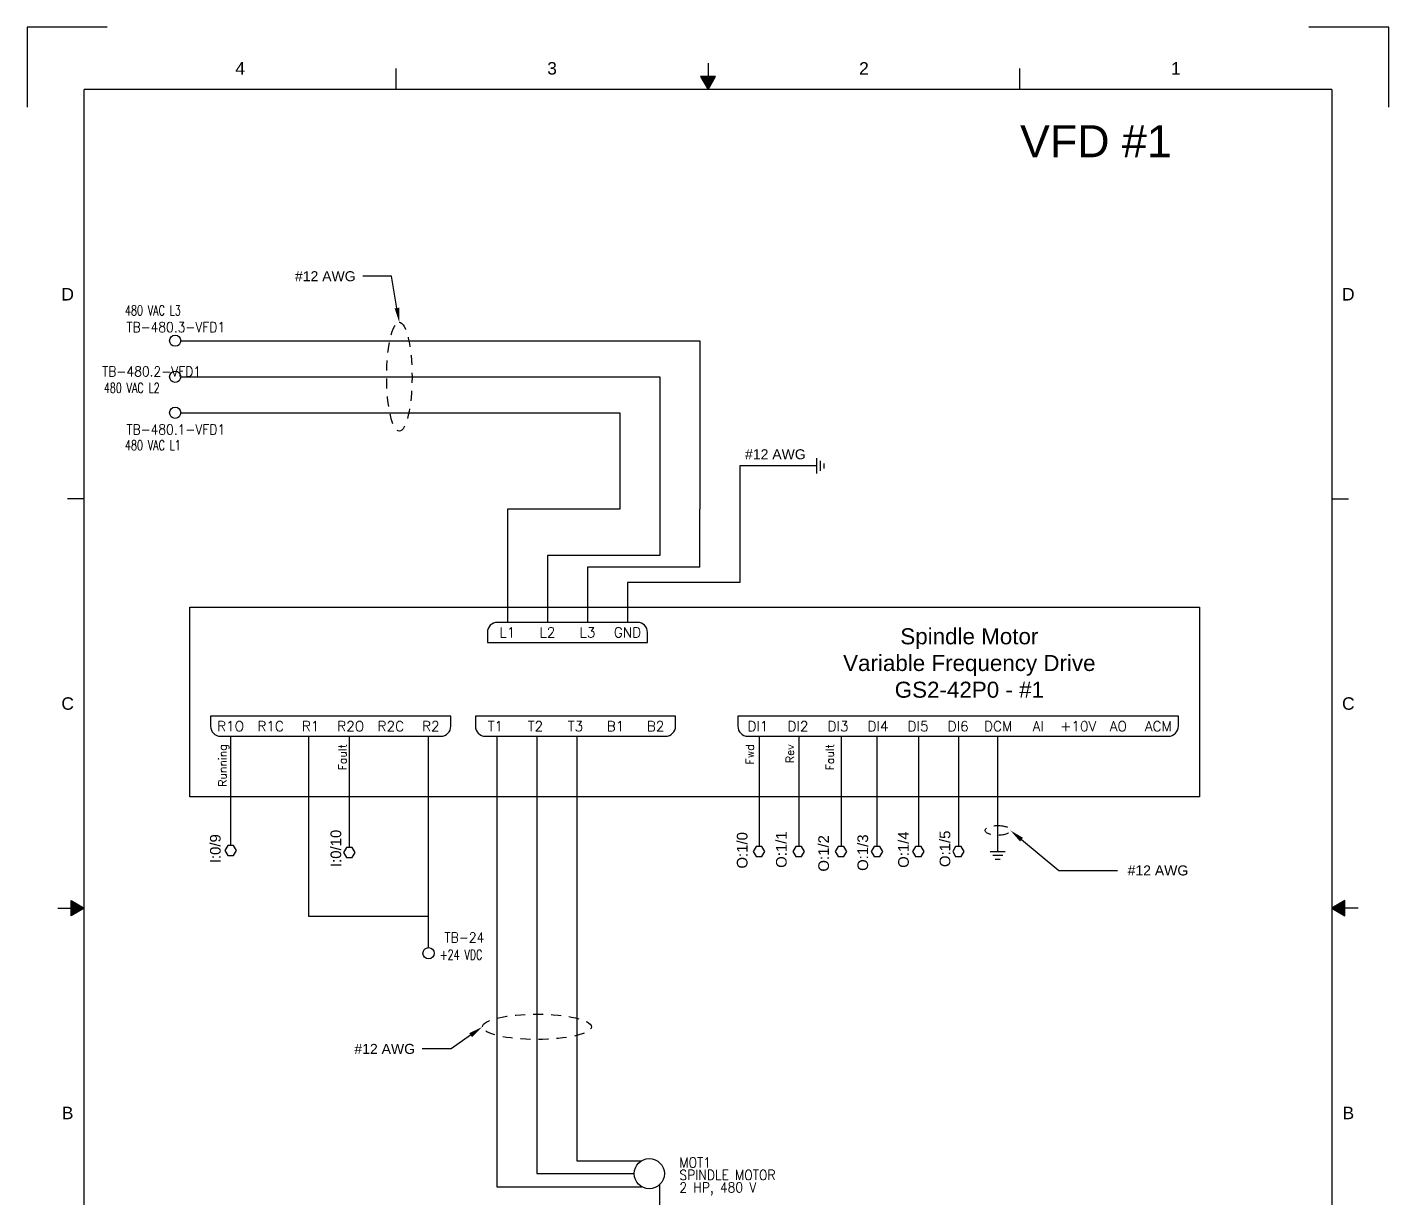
# Model space of a CAD drawing. Header units: inches. Extents: x 2 to 151, y 1 to 23.
# Drawn here: x 90.45 to 107.45, y 8.8 to 23.42 of the extents above; entities that cross this region are included whole.
import ezdxf
from ezdxf import colors
from ezdxf.entities.mleader import LeaderData, LeaderLine
from ezdxf.enums import TextEntityAlignment as Align
from ezdxf.math import Vec2, Vec3

# ---------------------------------------------------------------- set-up
doc = ezdxf.new("R2010")
doc.units = ezdxf.units.IN
doc.header["$MEASUREMENT"] = 0
doc.linetypes.add('HIDDEN2', pattern=[0.1875, 0.125, -0.0625])
for name, color, linetype in [('DESC', 150, 'Continuous'), ('Electrical Item', 30, 'Continuous'), ('LOC', 8, 'Continuous'), ('MISC', 7, 'Continuous'), ('SYMS', 7, 'Continuous'), ('TAGS', 150, 'Continuous'), ('TERMS', 123, 'Continuous'), ('Title Block Border', 7, 'Continuous'), ('Title Block Text', 7, 'Continuous'), ('WIRES', 7, 'Continuous')]:
    doc.layers.add(name, color=color, linetype=linetype)
doc.styles.get("Standard").update_dxf_attribs({"font": 'arial.ttf'})
doc.styles.add('Text Style5', font='arial.ttf')
doc.styles.add('WD', font='romans.shx')

# ---------------------------------------------------------------- blocks, each defined once
blk = doc.blocks.new('Title Block A Portrait')
at = {"layer": 'Title Block Border'}
h = blk.add_hatch(color=256, dxfattribs=at)
h.dxf.hatch_style = 1
h.paths.add_polyline_path([(4.2022, 10.6934), (4.25, 10.6107), (4.2978, 10.6934)])
h = blk.add_hatch(color=256, dxfattribs=at)
h.dxf.hatch_style = 1
h.paths.add_polyline_path([(0.2734, 5.4522), (0.3561, 5.5), (0.2734, 5.5478)])
h = blk.add_hatch(color=256, dxfattribs=at)
h.dxf.hatch_style = 1
h.paths.add_polyline_path([(8.2266, 5.5478), (8.1439, 5.5), (8.2266, 5.4522)])
for p, q in [((0.5, 11), (0, 11)), ((0, 11), (0, 10.5)), ((8.5, 11), (8, 11)), ((8.5, 10.5), (8.5, 11)), ((2.3031, 10.6107), (2.3031, 10.7431)), ((4.25, 10.7762), (4.25, 10.6934)), ((6.1969, 10.6107), (6.1969, 10.7431)), ((4.2978, 10.6934), (4.2022, 10.6934)), ((4.2022, 10.6934), (4.25, 10.6107)), ((4.25, 10.6107), (4.2978, 10.6934)), ((4.25, 10.6107), (4.2978, 10.6934)), ((0.3561, 0.3893), (0.3561, 10.6107)), ((8.1439, 10.6107), (0.3561, 10.6107)), ((8.1439, 10.6107), (8.1439, 0.3893)), ((0.3561, 6.4735), (0.3561, 8.6832)), ((0.3561, 8.0553), (0.2524, 8.0553)), ((8.1439, 8.0553), (8.2476, 8.0553)), ((0.2734, 5.4522), (0.2734, 5.5478)), ((0.2734, 5.5478), (0.3561, 5.5)), ((8.2266, 5.5478), (8.1439, 5.5)), ((8.2266, 5.4522), (8.2266, 5.5478)), ((0.1907, 5.5), (0.2734, 5.5)), ((0.3561, 5.5), (0.2734, 5.4522)), ((0.3561, 5.5), (0.2734, 5.4522)), ((8.1439, 5.5), (8.2266, 5.4522)), ((8.1439, 5.5), (8.2266, 5.4522)), ((8.3093, 5.5), (8.2266, 5.5))]:
    blk.add_line(p, q, dxfattribs=at)
at = {"layer": 'Title Block Border', "char_height": 0.0778, "attachment_point": 5, "style": 'Text Style5'}
for s, insert in [('4', (1.3296, 10.7431)), ('3', (3.2765, 10.7431)), ('2', (5.2235, 10.7431)), ('1', (7.1704, 10.7431)), ('D', (0.2524, 9.333)), ('D', (8.2476, 9.333)), ('C', (0.2524, 6.7777)), ('C', (8.2476, 6.7777)), ('B', (0.2524, 4.2223)), ('B', (8.2476, 4.2223))]:
    blk.add_mtext(s, dxfattribs=dict(at, insert=insert))
at = {"layer": 'Title Block Border'}
blk.add_attdef('SCALE', text='', height=0.0973, dxfattribs=at).set_placement((5.5615, 0.8806), align=Align.MIDDLE_CENTER)
at = {"layer": 'Title Block Text'}
for tag, height, p in [('DRAWN_BY', 0.0973, (3.4647, 1.9174)), ('TITLE1', 0.1521, (6.1385, 1.7963)), ('CHECKED_BY', 0.0973, (3.4647, 1.6107)), ('TITLE2', 0.1521, (6.1385, 1.5408)), ('APPROVED_BY', 0.0973, (3.4647, 1.3674)), ('MFG', 0.0973, (3.4647, 1.124)), ('DWG_NO', 0.1521, (6.3932, 1.1033)), ('REV', 0.0973, (7.9589, 1.1033)), ('DATE', 0.0973, (3.4647, 0.8806)), ('SHEET_NO', 0.0973, (7.1766, 0.8806)), ('SHEET_OF', 0.0973, (7.91, 0.8806))]:
    blk.add_attdef(tag, text='', height=height, dxfattribs=at).set_placement(p, align=Align.MIDDLE_CENTER)
blk = doc.blocks.new('VCN1_12P_3B6')
at = {"layer": 'SYMS'}
for p, q in [((1.625, 0.25), (-0.125, 0.25)), ((-0.25, 0.125), (-0.25, 0)), ((-0.25, 0), (1.75, 0)), ((1.75, 0), (1.75, 0.125))]:
    blk.add_line(p, q, dxfattribs=at)
for centre, start, end in [((-0.125, 0.125), 90, 180), ((1.625, 0.125), 360, 90)]:
    blk.add_arc(centre, 0.125, start, end, dxfattribs=at)
at = {"layer": 'SYMS', "linetype": 'Continuous', "style": 'WD', "flags": 8}
for tag, p in [('TERMDESC01P', (-0.05, 0.35)), ('TERMDESC02P', (0.45, 0.35)), ('TERMDESC03P', (0.95, 0.35)), ('TERMDESC04P', (1.45, 0.35))]:
    blk.add_attdef(tag, p, '', height=0.1, rotation=90, dxfattribs=at)
at = {"layer": 'SYMS', "style": 'WD', "width": 0.7}
for tag, p in [('DESC1', (-0.375, 0.975)), ('DESC2', (-0.375, 0.794)), ('DESC3', (-0.375, 0.619)), ('INST', (-0.381, 0.444)), ('LOC', (-0.381, 0.274)), ('XREF', (-0.375, -0.075))]:
    blk.add_attdef(tag, text='', height=0.125, dxfattribs=at).set_placement(p, align=Align.RIGHT)
at = {"layer": 'SYMS', "linetype": 'Continuous', "style": 'WD', "flags": 8}
for tag, p in [('X2WIRE01P', (0.05, 0.35)), ('X2WIRE02P', (0.55, 0.35)), ('X2WIRE03P', (1.05, 0.35)), ('X2WIRE04P', (1.55, 0.35))]:
    blk.add_attdef(tag, text='', height=0.1, rotation=90, dxfattribs=at).set_placement(p, align=Align.TOP_LEFT)
at = {"layer": 'SYMS', "style": 'WD'}
blk.add_attdef('TAG1', text='', height=0.125, dxfattribs=at).set_placement((-0.375, 0.1), align=Align.RIGHT)
at = {"layer": 'SYMS', "linetype": 'Continuous', "style": 'WD', "flags": 8}
for tag, p in [('TERM01P', (0, 0.125)), ('TERM02P', (0.5, 0.125)), ('TERM03P', (1, 0.125)), ('TERM04P', (1.5, 0.125))]:
    blk.add_attdef(tag, text='', height=0.125, dxfattribs=at).set_placement(p, align=Align.MIDDLE_CENTER)
at = {"layer": 'SYMS', "style": 'WD'}
for tag, p, flags in [('ACE_FLAG', (-0.017, 0.166), 9), ('X2TERM01P', (0, 0.25), 1), ('X2TERM02P', (0.5, 0.25), 1), ('X2TERM03P', (1, 0.25), 1), ('X2TERM04P', (1.5, 0.25), 1), ('WDBLKNAM', (-0.033, 0.125), 9), ('FAMILY', (-0.004, 0.139), 9), ('X1LINK', (1.875, 0.125), 1)]:
    blk.add_attdef(tag, p, '', height=0.01, dxfattribs=dict(at, flags=flags))
at = {"layer": 'SYMS', "color": 7, "style": 'WD'}
for tag, p in [('X2_TINY_DOT_DONT_REMOVE_01P', (0, 0.25)), ('X2_TINY_DOT_DONT_REMOVE_02P', (0.5, 0.25)), ('X2_TINY_DOT_DONT_REMOVE_03P', (1, 0.25)), ('X2_TINY_DOT_DONT_REMOVE_04P', (1.5, 0.25))]:
    blk.add_attdef(tag, p, '', height=0.0001, dxfattribs=at)
at = {"layer": 'SYMS', "linetype": 'Continuous', "style": 'WD', "flags": 9}
for tag, p in [('ASSYCODE', (0.003, 0.044)), ('MFG', (0.019, 0.075)), ('CAT', (0.021, 0.095))]:
    blk.add_attdef(tag, text='', height=0.01, dxfattribs=at).set_placement(p, align=Align.CENTER)
blk = doc.blocks.new('VCN1_18P_4E7')
at = {"layer": 'SYMS'}
for p, q in [((-0.25, 0), (-0.25, -0.125)), ((2.25, 0), (-0.25, 0)), ((2.25, -0.125), (2.25, 0)), ((-0.125, -0.25), (2.125, -0.25))]:
    blk.add_line(p, q, dxfattribs=at)
for centre, start, end in [((-0.125, -0.125), 180, 270), ((2.125, -0.125), 270, 0)]:
    blk.add_arc(centre, 0.125, start, end, dxfattribs=at)
at = {"layer": 'SYMS', "style": 'WD', "width": 0.7}
for tag, p in [('INST', (-0.381, 0.119)), ('LOC', (-0.381, -0.051)), ('DESC1', (-0.375, -0.413)), ('DESC2', (-0.375, -0.594)), ('DESC3', (-0.375, -0.769)), ('XREF', (-0.375, -0.944))]:
    blk.add_attdef(tag, text='', height=0.125, dxfattribs=at).set_placement(p, align=Align.RIGHT)
at = {"layer": 'SYMS', "style": 'WD'}
blk.add_attdef('TAG1', text='', height=0.125, dxfattribs=at).set_placement((-0.375, -0.225), align=Align.RIGHT)
at = {"layer": 'SYMS', "linetype": 'Continuous', "style": 'WD', "flags": 8}
for tag, p in [('TERM01P', (0, -0.125)), ('TERM02P', (0.5, -0.125)), ('TERM03P', (1, -0.125)), ('TERM04P', (1.5, -0.125)), ('TERM05P', (2, -0.125))]:
    blk.add_attdef(tag, text='', height=0.125, dxfattribs=at).set_placement(p, align=Align.MIDDLE_CENTER)
at = {"layer": 'SYMS', "linetype": 'Continuous', "style": 'WD', "flags": 9}
for tag, p in [('ASSYCODE', (-0.068, -0.148)), ('MFG', (-0.052, -0.117)), ('CAT', (-0.05, -0.098))]:
    blk.add_attdef(tag, text='', height=0.01, dxfattribs=at).set_placement(p, align=Align.CENTER)
at = {"layer": 'SYMS', "style": 'WD'}
for tag, p, flags in [('ACE_FLAG', (-0.088, -0.027), 9), ('FAMILY', (-0.075, -0.054), 9), ('WDBLKNAM', (0.175, -0.102), 9), ('X1LINK', (2.375, -0.125), 1), ('X8TERM01P', (0, -0.25), 1), ('X8TERM02P', (0.5, -0.25), 1), ('X8TERM03P', (1, -0.25), 1), ('X8TERM04P', (1.5, -0.25), 1), ('X8TERM05P', (2, -0.25), 1)]:
    blk.add_attdef(tag, p, '', height=0.01, dxfattribs=dict(at, flags=flags))
at = {"layer": 'SYMS', "color": 7, "style": 'WD'}
for tag, p in [('X8_TINY_DOT_DONT_REMOVE_01P', (0, -0.25)), ('X8_TINY_DOT_DONT_REMOVE_02P', (0.5, -0.25)), ('X8_TINY_DOT_DONT_REMOVE_03P', (1, -0.25)), ('X8_TINY_DOT_DONT_REMOVE_04P', (1.5, -0.25)), ('X8_TINY_DOT_DONT_REMOVE_05P', (2, -0.25))]:
    blk.add_attdef(tag, p, '', height=0.0001, dxfattribs=at)
at = {"layer": 'SYMS', "linetype": 'Continuous', "style": 'WD', "flags": 8}
for tag, p in [('TERMDESC01P', (-0.05, -0.35)), ('TERMDESC02P', (0.45, -0.35)), ('TERMDESC03P', (0.95, -0.35)), ('TERMDESC04P', (1.45, -0.35)), ('TERMDESC05P', (1.95, -0.35))]:
    blk.add_attdef(tag, text='', height=0.1, rotation=90, dxfattribs=at).set_placement(p, align=Align.RIGHT)
for tag, p in [('X8WIRE01P', (0.05, -0.35)), ('X8WIRE02P', (0.55, -0.35)), ('X8WIRE03P', (1.05, -0.35)), ('X8WIRE04P', (1.55, -0.35)), ('X8WIRE05P', (2.05, -0.35))]:
    blk.add_attdef(tag, text='', height=0.1, rotation=90, dxfattribs=at).set_placement(p, align=Align.TOP_RIGHT)
blk = doc.blocks.new('VCN1_18P_61E')
at = {"layer": 'SYMS'}
for p, q in [((-0.25, 0), (-0.25, -0.125)), ((2.75, 0), (-0.25, 0)), ((2.75, -0.125), (2.75, 0)), ((-0.125, -0.25), (2.625, -0.25))]:
    blk.add_line(p, q, dxfattribs=at)
for centre, start, end in [((-0.125, -0.125), 180, 270), ((2.625, -0.125), 270, 0)]:
    blk.add_arc(centre, 0.125, start, end, dxfattribs=at)
at = {"layer": 'SYMS', "style": 'WD', "width": 0.7}
for tag, p in [('INST', (-0.381, 0.119)), ('LOC', (-0.381, -0.051)), ('DESC1', (-0.375, -0.413)), ('DESC2', (-0.375, -0.594)), ('DESC3', (-0.375, -0.769)), ('XREF', (-0.375, -0.944))]:
    blk.add_attdef(tag, text='', height=0.125, dxfattribs=at).set_placement(p, align=Align.RIGHT)
at = {"layer": 'SYMS', "style": 'WD'}
blk.add_attdef('TAG1', text='', height=0.125, dxfattribs=at).set_placement((-0.375, -0.225), align=Align.RIGHT)
at = {"layer": 'SYMS', "linetype": 'Continuous', "style": 'WD', "flags": 8}
for tag, p in [('TERM01P', (0, -0.125)), ('TERM02P', (0.5, -0.125)), ('TERM03P', (1, -0.125)), ('TERM04P', (1.5, -0.125)), ('TERM05P', (2, -0.125)), ('TERM06P', (2.5, -0.125))]:
    blk.add_attdef(tag, text='', height=0.125, dxfattribs=at).set_placement(p, align=Align.MIDDLE_CENTER)
at = {"layer": 'SYMS', "linetype": 'Continuous', "style": 'WD', "flags": 9}
for tag, p in [('ASSYCODE', (-0.068, -0.148)), ('MFG', (-0.052, -0.117)), ('CAT', (-0.05, -0.098))]:
    blk.add_attdef(tag, text='', height=0.01, dxfattribs=at).set_placement(p, align=Align.CENTER)
at = {"layer": 'SYMS', "style": 'WD'}
for tag, p, flags in [('ACE_FLAG', (-0.088, -0.027), 9), ('FAMILY', (-0.075, -0.054), 9), ('WDBLKNAM', (0.175, -0.102), 9), ('X1LINK', (2.875, -0.125), 1), ('X8TERM01P', (0, -0.25), 1), ('X8TERM02P', (0.5, -0.25), 1), ('X8TERM03P', (1, -0.25), 1), ('X8TERM04P', (1.5, -0.25), 1), ('X8TERM05P', (2, -0.25), 1), ('X8TERM06P', (2.5, -0.25), 1)]:
    blk.add_attdef(tag, p, '', height=0.01, dxfattribs=dict(at, flags=flags))
at = {"layer": 'SYMS', "color": 7, "style": 'WD'}
for tag, p in [('X8_TINY_DOT_DONT_REMOVE_01P', (0, -0.25)), ('X8_TINY_DOT_DONT_REMOVE_02P', (0.5, -0.25)), ('X8_TINY_DOT_DONT_REMOVE_03P', (1, -0.25)), ('X8_TINY_DOT_DONT_REMOVE_04P', (1.5, -0.25)), ('X8_TINY_DOT_DONT_REMOVE_05P', (2, -0.25)), ('X8_TINY_DOT_DONT_REMOVE_06P', (2.5, -0.25))]:
    blk.add_attdef(tag, p, '', height=0.0001, dxfattribs=at)
at = {"layer": 'SYMS', "linetype": 'Continuous', "style": 'WD', "flags": 8}
for tag, p in [('TERMDESC01P', (-0.05, -0.35)), ('TERMDESC02P', (0.45, -0.35)), ('TERMDESC03P', (0.95, -0.35)), ('TERMDESC04P', (1.45, -0.35)), ('TERMDESC05P', (1.95, -0.35)), ('TERMDESC06P', (2.45, -0.35))]:
    blk.add_attdef(tag, text='', height=0.1, rotation=90, dxfattribs=at).set_placement(p, align=Align.RIGHT)
for tag, p in [('X8WIRE01P', (0.05, -0.35)), ('X8WIRE02P', (0.55, -0.35)), ('X8WIRE03P', (1.05, -0.35)), ('X8WIRE04P', (1.55, -0.35)), ('X8WIRE05P', (2.05, -0.35)), ('X8WIRE06P', (2.55, -0.35))]:
    blk.add_attdef(tag, text='', height=0.1, rotation=90, dxfattribs=at).set_placement(p, align=Align.TOP_RIGHT)
blk = doc.blocks.new('VCN1_18P_805')
at = {"layer": 'SYMS'}
for p, q in [((-0.25, 0), (-0.25, -0.125)), ((5.25, 0), (-0.25, 0)), ((5.25, -0.125), (5.25, 0)), ((-0.125, -0.25), (5.125, -0.25))]:
    blk.add_line(p, q, dxfattribs=at)
for centre, start, end in [((-0.125, -0.125), 180, 270), ((5.125, -0.125), 270, 0)]:
    blk.add_arc(centre, 0.125, start, end, dxfattribs=at)
at = {"layer": 'SYMS', "style": 'WD', "width": 0.7}
for tag, p in [('INST', (-0.381, 0.119)), ('LOC', (-0.381, -0.051)), ('DESC1', (-0.375, -0.413)), ('DESC2', (-0.375, -0.594)), ('DESC3', (-0.375, -0.769)), ('XREF', (-0.375, -0.944))]:
    blk.add_attdef(tag, text='', height=0.125, dxfattribs=at).set_placement(p, align=Align.RIGHT)
at = {"layer": 'SYMS', "style": 'WD'}
blk.add_attdef('TAG1', text='', height=0.125, dxfattribs=at).set_placement((-0.375, -0.225), align=Align.RIGHT)
at = {"layer": 'SYMS', "linetype": 'Continuous', "style": 'WD', "flags": 8}
for tag, p in [('TERM01P', (0, -0.125)), ('TERM02P', (0.5, -0.125)), ('TERM03P', (1, -0.125)), ('TERM04P', (1.5, -0.125)), ('TERM05P', (2, -0.125)), ('TERM06P', (2.5, -0.125)), ('TERM07P', (3, -0.125)), ('TERM08P', (3.5, -0.125)), ('TERM09P', (4, -0.125)), ('TERM10P', (4.5, -0.125)), ('TERM11P', (5, -0.125))]:
    blk.add_attdef(tag, text='', height=0.125, dxfattribs=at).set_placement(p, align=Align.MIDDLE_CENTER)
at = {"layer": 'SYMS', "linetype": 'Continuous', "style": 'WD', "flags": 9}
for tag, p in [('ASSYCODE', (-0.068, -0.148)), ('MFG', (-0.052, -0.117)), ('CAT', (-0.05, -0.098))]:
    blk.add_attdef(tag, text='', height=0.01, dxfattribs=at).set_placement(p, align=Align.CENTER)
at = {"layer": 'SYMS', "style": 'WD'}
for tag, p, flags in [('ACE_FLAG', (-0.088, -0.027), 9), ('FAMILY', (-0.075, -0.054), 9), ('WDBLKNAM', (0.175, -0.102), 9), ('X1LINK', (5.375, -0.125), 1), ('X8TERM01P', (0, -0.25), 1), ('X8TERM02P', (0.5, -0.25), 1), ('X8TERM03P', (1, -0.25), 1), ('X8TERM04P', (1.5, -0.25), 1), ('X8TERM05P', (2, -0.25), 1), ('X8TERM06P', (2.5, -0.25), 1), ('X8TERM07P', (3, -0.25), 1), ('X8TERM08P', (3.5, -0.25), 1), ('X8TERM09P', (4, -0.25), 1), ('X8TERM10P', (4.5, -0.25), 1), ('X8TERM11P', (5, -0.25), 1)]:
    blk.add_attdef(tag, p, '', height=0.01, dxfattribs=dict(at, flags=flags))
at = {"layer": 'SYMS', "color": 7, "style": 'WD'}
for tag, p in [('X8_TINY_DOT_DONT_REMOVE_01P', (0, -0.25)), ('X8_TINY_DOT_DONT_REMOVE_02P', (0.5, -0.25)), ('X8_TINY_DOT_DONT_REMOVE_03P', (1, -0.25)), ('X8_TINY_DOT_DONT_REMOVE_04P', (1.5, -0.25)), ('X8_TINY_DOT_DONT_REMOVE_05P', (2, -0.25)), ('X8_TINY_DOT_DONT_REMOVE_06P', (2.5, -0.25)), ('X8_TINY_DOT_DONT_REMOVE_07P', (3, -0.25)), ('X8_TINY_DOT_DONT_REMOVE_08P', (3.5, -0.25)), ('X8_TINY_DOT_DONT_REMOVE_09P', (4, -0.25)), ('X8_TINY_DOT_DONT_REMOVE_10P', (4.5, -0.25)), ('X8_TINY_DOT_DONT_REMOVE_11P', (5, -0.25))]:
    blk.add_attdef(tag, p, '', height=0.0001, dxfattribs=at)
at = {"layer": 'SYMS', "linetype": 'Continuous', "style": 'WD', "flags": 8}
for tag, p in [('TERMDESC01P', (-0.05, -0.35)), ('TERMDESC02P', (0.45, -0.35)), ('TERMDESC03P', (0.95, -0.35)), ('TERMDESC04P', (1.45, -0.35)), ('TERMDESC05P', (1.95, -0.35)), ('TERMDESC06P', (2.45, -0.35)), ('TERMDESC07P', (2.95, -0.35)), ('TERMDESC08P', (3.45, -0.35)), ('TERMDESC09P', (3.95, -0.35)), ('TERMDESC10P', (4.45, -0.35)), ('TERMDESC11P', (4.95, -0.35))]:
    blk.add_attdef(tag, text='', height=0.1, rotation=90, dxfattribs=at).set_placement(p, align=Align.RIGHT)
for tag, p in [('X8WIRE01P', (0.05, -0.35)), ('X8WIRE02P', (0.55, -0.35)), ('X8WIRE03P', (1.05, -0.35)), ('X8WIRE04P', (1.55, -0.35)), ('X8WIRE05P', (2.05, -0.35)), ('X8WIRE06P', (2.55, -0.35)), ('X8WIRE07P', (3.05, -0.35)), ('X8WIRE08P', (3.55, -0.35)), ('X8WIRE09P', (4.05, -0.35)), ('X8WIRE10P', (4.55, -0.35)), ('X8WIRE11P', (5.05, -0.35))]:
    blk.add_attdef(tag, text='', height=0.1, rotation=90, dxfattribs=at).set_placement(p, align=Align.TOP_RIGHT)
blk = doc.blocks.new('HGND2')
for p, q in [((0, 0.09375), (0, -0.09375)), ((0.046875, 0.0625), (0.046875, -0.0625)), ((0.09375, 0.03125), (0.09375, -0.03125))]:
    blk.add_line(p, q)
at = {"style": 'WD', "flags": 1}
blk.add_attdef('X4TERM01', (0, 0), '', height=0.01, dxfattribs=at)
blk = doc.blocks.new('HT0W02')
blk.add_circle((0, 0), 0.0699)
at = {"style": 'WD'}
for tag, p, width in [('INST', (0.062, 0.42), 0.7), ('LOC', (0.062, 0.25), 0.7), ('DESC1', (0.053, -0.385), 0.8)]:
    blk.add_attdef(tag, p, '', height=0.125, dxfattribs=dict(at, width=width))
at = {"linetype": 'Continuous', "style": 'WD', "width": 0.8, "flags": 8}
blk.add_attdef('WIRENO', text='', height=0.125, dxfattribs=at).set_placement((0, 0.094), align=Align.CENTER)
at = {"style": 'WD', "flags": 1}
for tag, p, height in [('X4TERM01', (-0.07, 0), 0.0125), ('X4TERMDESC01', (-0.055, -0.023), 0.025), ('X2TERMDESC01', (-0.006, 0.029), 0.025), ('STRIPSEQ', (0, 0), 0.00125), ('X2TERM01', (0, 0.07), 0.0125), ('X1TERMDESC01', (0.039, -0.003), 0.025), ('X1TERM01', (0.07, 0), 0.0125), ('LINKTERM', (0, -0.002), 0.00125), ('X8TERM01', (0, -0.07), 0.0125), ('X8TERMDESC01', (0, -0.054), 0.025)]:
    blk.add_attdef(tag, p, '', height=height, dxfattribs=at)
at = {"linetype": 'Continuous', "style": 'WD'}
for tag, p, height, width, flags in [('TAGSTRIP', (0.053, -0.229), 0.125, 0.9, 8), ('CAT', (0.213, -0.406), 0.109, 0.8, 1), ('DESC2', (0.053, -0.541), 0.125, 0.8, 8), ('DESC3', (0.053, -0.698), 0.125, 0.8, 8)]:
    blk.add_attdef(tag, p, '', height=height, dxfattribs=dict(at, width=width, flags=flags))
at = {"linetype": 'Continuous', "style": 'WD', "width": 0.8, "flags": 1}
blk.add_attdef('MFG', text='', height=0.109, dxfattribs=at).set_placement((0.088, -0.406), align=Align.RIGHT)
at = {"style": 'WD', "width": 0.7, "flags": 1}
blk.add_attdef('ASSYCODE', (0.062, -0.281), '', height=0.01, dxfattribs=at)
blk = doc.blocks.new('HMO13')
blk.add_circle((0, 0), 0.188)
at = {"style": 'WD'}
for tag, p, width in [('INST', (0.381, 0.403), 0.7), ('LOC', (0.381, 0.234), 0.7), ('TAG1', (0.375, 0.077), 0.9), ('DESC1', (0.376, -0.079), 0.9), ('DESC2', (0.376, -0.235), 0.9), ('DESC3', (0.376, -0.391), 0.9), ('RATING3', (0.375, -0.548), 0.8), ('RATING4', (0.375, -0.704), 0.8), ('WDTAGALT', (0.375, -0.875), 0.7)]:
    blk.add_attdef(tag, p, '', height=0.125, dxfattribs=dict(at, width=width))
at = {"style": 'WD', "flags": 1}
for tag, p in [('X0TERM01', (-0.094, 0.162)), ('X4TERM02', (-0.188, 0)), ('X0TERM03', (-0.094, -0.162)), ('X0TERM04', (0.133, -0.133))]:
    blk.add_attdef(tag, p, '', height=0.0125, dxfattribs=at)
at = {"style": 'WD', "flags": 9}
blk.add_attdef('FAMILY', text='', height=0.01, dxfattribs=at).set_placement((-0.005, 0.17), align=Align.CENTER)
at = {"style": 'WD', "width": 0.8}
blk.add_attdef('RATING1', text='', height=0.1, dxfattribs=at).set_placement((0, 0), align=Align.CENTER)
at = {"linetype": 'Continuous', "style": 'WD', "flags": 9}
blk.add_attdef('ASSYCODE', text='', height=0.01, dxfattribs=at).set_placement((0, 0.125), align=Align.CENTER)
at = {"linetype": 'Continuous', "style": 'WD', "flags": 1}
for tag, p in [('MFG', (0, 0.14)), ('CAT', (0, 0.159))]:
    blk.add_attdef(tag, text='', height=0.01, dxfattribs=at).set_placement(p, align=Align.MIDDLE)
at = {"style": 'WD', "width": 0.8}
blk.add_attdef('RATING2', text='', height=0.1, dxfattribs=at).set_placement((0, -0.031), align=Align.TOP_CENTER)
blk = doc.blocks.new('VT0_03')
blk.add_lwpolyline([(-0.036, 0.062), (-0.072, 0), (-0.036, -0.063), (0.036, -0.063), (0.072, 0), (0.036, 0.062)], close=True)
at = {"style": 'WD', "flags": 1}
for tag, p in [('X4TERM01', (-0.072, 0)), ('X2TERM01', (0, 0.062)), ('X1TERM01', (0.072, 0)), ('X8TERM01', (0, -0.063))]:
    blk.add_attdef(tag, p, '', height=0.01, dxfattribs=at)

msp = doc.modelspace()

# ---------------------------------------------------------------- linework, layer by layer
at = {"layer": 'DESC', "linetype": 'HIDDEN2'}
for centre, major_axis in [((95.098, 19.059), (0, 0.68)), ((96.816, 10.943), (-0.68, 0))]:
    msp.add_ellipse(centre, major_axis=major_axis, ratio=0.23283, dxfattribs=at)
msp.add_ellipse((102.57, 13.395), major_axis=(-0.158, 0), ratio=0.388281, start_param=-1.570796, end_param=4.712389, dxfattribs=at)
at = {"layer": 'Electrical Item'}
msp.add_lwpolyline([(92.481, 16.181), (105.089, 16.181), (105.089, 13.813), (92.481, 13.813)], close=True, dxfattribs=at)
at = {"layer": 'WIRES'}
for p, q in [((92.369, 19.509), (96.944, 19.509)), ((96.944, 19.509), (98.85, 19.509)), ((98.85, 19.509), (98.85, 17.407)), ((92.369, 19.059), (96.944, 19.059)), ((96.944, 19.059), (98.35, 19.059)), ((98.35, 19.059), (98.35, 17.407)), ((92.369, 18.609), (96.944, 18.609)), ((96.944, 18.609), (97.85, 18.609)), ((97.85, 18.609), (97.85, 17.407)), ((100.309, 17.947), (99.35, 17.947)), ((99.35, 17.947), (99.35, 16.491)), ((97.85, 17.407), (96.447, 17.407)), ((96.447, 17.407), (96.447, 15.993)), ((98.35, 17.407), (98.351, 16.828)), ((98.85, 16.682), (98.85, 17.407)), ((98.351, 16.828), (96.947, 16.828)), ((96.947, 16.828), (96.947, 15.993)), ((98.85, 16.682), (97.447, 16.682)), ((97.447, 16.682), (97.447, 15.993)), ((99.35, 16.491), (97.947, 16.491)), ((97.947, 16.491), (97.947, 15.993)), ((92.991, 14.571), (92.991, 13.208)), ((93.963, 14.571), (93.963, 12.323)), ((94.473, 14.571), (94.473, 13.182)), ((95.463, 11.932), (95.463, 14.571)), ((96.316, 14.571), (96.316, 8.947)), ((96.816, 14.571), (96.816, 9.11)), ((97.316, 14.571), (97.316, 9.272)), ((99.59, 14.567), (99.59, 13.194)), ((100.085, 14.567), (100.085, 13.194)), ((100.613, 14.567), (100.613, 13.194)), ((101.062, 14.567), (101.062, 13.194)), ((101.579, 14.567), (101.579, 13.194)), ((102.079, 14.567), (102.079, 13.194)), ((102.57, 13.132), (102.57, 14.571)), ((93.963, 12.323), (95.463, 12.323)), ((97.316, 9.272), (98.125, 9.272)), ((96.816, 9.11), (98.031, 9.11)), ((96.316, 8.947), (98.125, 8.947)), ((98.352, 8.015), (98.352, 8.977))]:
    msp.add_line(p, q, dxfattribs=at)

# ---------------------------------------------------------------- block references
at = {"xscale": 2, "yscale": 2, "zscale": 2}
msp.add_blockref('Title Block A Portrait', (90.452, 1.423), dxfattribs=at)
ref = msp.add_blockref('VCN1_12P_3B6', (96.447, 15.743))
ref.add_attrib('X2_TINY_DOT_DONT_REMOVE_01P', '.', (96.447, 15.993), dxfattribs={"layer": 'MISC', "color": 7, "height": 0.0001, "style": 'WD'})
ref.add_attrib('TERM01P', 'L1', dxfattribs={"layer": 'TERMS', "linetype": 'Continuous', "height": 0.125, "style": 'WD', "flags": 8}).set_placement((96.447, 15.868), align=Align.MIDDLE_CENTER)
ref.add_attrib('X2_TINY_DOT_DONT_REMOVE_02P', '.', (96.947, 15.993), dxfattribs={"layer": 'MISC', "color": 7, "height": 0.0001, "style": 'WD'})
ref.add_attrib('TERM02P', 'L2', dxfattribs={"layer": 'TERMS', "linetype": 'Continuous', "height": 0.125, "style": 'WD', "flags": 8}).set_placement((96.947, 15.868), align=Align.MIDDLE_CENTER)
ref.add_attrib('X2_TINY_DOT_DONT_REMOVE_03P', '.', (97.447, 15.993), dxfattribs={"layer": 'MISC', "color": 7, "height": 0.0001, "style": 'WD'})
ref.add_attrib('TERM03P', 'L3', dxfattribs={"layer": 'TERMS', "linetype": 'Continuous', "height": 0.125, "style": 'WD', "flags": 8}).set_placement((97.447, 15.868), align=Align.MIDDLE_CENTER)
ref.add_attrib('X2_TINY_DOT_DONT_REMOVE_04P', '.', (97.947, 15.993), dxfattribs={"layer": 'MISC', "color": 7, "height": 0.0001, "style": 'WD'})
ref.add_attrib('TERM04P', 'GND', dxfattribs={"layer": 'TERMS', "linetype": 'Continuous', "height": 0.125, "style": 'WD', "flags": 8}).set_placement((97.947, 15.868), align=Align.MIDDLE_CENTER)
ref = msp.add_blockref('VCN1_18P_61E', (92.991, 14.821))
ref.add_attrib('TERMDESC01P', 'Running', dxfattribs={"layer": 'TERMS', "linetype": 'Continuous', "height": 0.1, "rotation": 90, "style": 'WD', "flags": 8}).set_placement((92.941, 14.471), align=Align.RIGHT)
ref.add_attrib('X8_TINY_DOT_DONT_REMOVE_01P', '.', (92.991, 14.571), dxfattribs={"layer": 'MISC', "color": 7, "height": 0.0001, "style": 'WD'})
ref.add_attrib('TERM01P', 'R1O', dxfattribs={"layer": 'TERMS', "linetype": 'Continuous', "height": 0.125, "style": 'WD', "flags": 8}).set_placement((92.991, 14.696), align=Align.MIDDLE_CENTER)
ref.add_attrib('X8_TINY_DOT_DONT_REMOVE_02P', '.', (93.491, 14.571), dxfattribs={"layer": 'MISC', "color": 7, "height": 0.0001, "style": 'WD'})
ref.add_attrib('TERM02P', 'R1C', dxfattribs={"layer": 'TERMS', "linetype": 'Continuous', "height": 0.125, "style": 'WD', "flags": 8}).set_placement((93.491, 14.696), align=Align.MIDDLE_CENTER)
ref.add_attrib('X8_TINY_DOT_DONT_REMOVE_03P', '.', (93.991, 14.571), dxfattribs={"layer": 'MISC', "color": 7, "height": 0.0001, "style": 'WD'})
ref.add_attrib('TERM03P', 'R1', dxfattribs={"layer": 'TERMS', "linetype": 'Continuous', "height": 0.125, "style": 'WD', "flags": 8}).set_placement((93.991, 14.696), align=Align.MIDDLE_CENTER)
ref.add_attrib('X8_TINY_DOT_DONT_REMOVE_04P', '.', (94.491, 14.571), dxfattribs={"layer": 'MISC', "color": 7, "height": 0.0001, "style": 'WD'})
ref.add_attrib('TERM04P', 'R2O', dxfattribs={"layer": 'TERMS', "linetype": 'Continuous', "height": 0.125, "style": 'WD', "flags": 8}).set_placement((94.491, 14.696), align=Align.MIDDLE_CENTER)
ref.add_attrib('TERMDESC05P', 'Fault', dxfattribs={"layer": 'TERMS', "linetype": 'Continuous', "height": 0.1, "rotation": 90, "style": 'WD', "flags": 8}).set_placement((94.439, 14.471), align=Align.RIGHT)
ref.add_attrib('X8_TINY_DOT_DONT_REMOVE_05P', '.', (94.991, 14.571), dxfattribs={"layer": 'MISC', "color": 7, "height": 0.0001, "style": 'WD'})
ref.add_attrib('TERM05P', 'R2C', dxfattribs={"layer": 'TERMS', "linetype": 'Continuous', "height": 0.125, "style": 'WD', "flags": 8}).set_placement((94.991, 14.696), align=Align.MIDDLE_CENTER)
ref.add_attrib('X8_TINY_DOT_DONT_REMOVE_06P', '.', (95.491, 14.571), dxfattribs={"layer": 'MISC', "color": 7, "height": 0.0001, "style": 'WD'})
ref.add_attrib('TERM06P', 'R2', dxfattribs={"layer": 'TERMS', "linetype": 'Continuous', "height": 0.125, "style": 'WD', "flags": 8}).set_placement((95.491, 14.696), align=Align.MIDDLE_CENTER)
ref = msp.add_blockref('VCN1_18P_4E7', (96.297, 14.821))
ref.add_attrib('X8_TINY_DOT_DONT_REMOVE_01P', '.', (96.297, 14.571), dxfattribs={"layer": 'MISC', "color": 7, "height": 0.0001, "style": 'WD'})
ref.add_attrib('TERM01P', 'T1', dxfattribs={"layer": 'TERMS', "linetype": 'Continuous', "height": 0.125, "style": 'WD', "flags": 8}).set_placement((96.297, 14.696), align=Align.MIDDLE_CENTER)
ref.add_attrib('X8_TINY_DOT_DONT_REMOVE_02P', '.', (96.797, 14.571), dxfattribs={"layer": 'MISC', "color": 7, "height": 0.0001, "style": 'WD'})
ref.add_attrib('TERM02P', 'T2', dxfattribs={"layer": 'TERMS', "linetype": 'Continuous', "height": 0.125, "style": 'WD', "flags": 8}).set_placement((96.797, 14.696), align=Align.MIDDLE_CENTER)
ref.add_attrib('X8_TINY_DOT_DONT_REMOVE_03P', '.', (97.297, 14.571), dxfattribs={"layer": 'MISC', "color": 7, "height": 0.0001, "style": 'WD'})
ref.add_attrib('TERM03P', 'T3', dxfattribs={"layer": 'TERMS', "linetype": 'Continuous', "height": 0.125, "style": 'WD', "flags": 8}).set_placement((97.297, 14.696), align=Align.MIDDLE_CENTER)
ref.add_attrib('X8_TINY_DOT_DONT_REMOVE_04P', '.', (97.797, 14.571), dxfattribs={"layer": 'MISC', "color": 7, "height": 0.0001, "style": 'WD'})
ref.add_attrib('TERM04P', 'B1', dxfattribs={"layer": 'TERMS', "linetype": 'Continuous', "height": 0.125, "style": 'WD', "flags": 8}).set_placement((97.797, 14.696), align=Align.MIDDLE_CENTER)
ref.add_attrib('X8_TINY_DOT_DONT_REMOVE_05P', '.', (98.297, 14.571), dxfattribs={"layer": 'MISC', "color": 7, "height": 0.0001, "style": 'WD'})
ref.add_attrib('TERM05P', 'B2', dxfattribs={"layer": 'TERMS', "linetype": 'Continuous', "height": 0.125, "style": 'WD', "flags": 8}).set_placement((98.297, 14.696), align=Align.MIDDLE_CENTER)
ref = msp.add_blockref('VCN1_18P_805', (99.575, 14.821))
ref.add_attrib('TERMDESC01P', 'Fwd', dxfattribs={"layer": 'TERMS', "linetype": 'Continuous', "height": 0.1, "rotation": 90, "style": 'WD', "flags": 8}).set_placement((99.525, 14.471), align=Align.RIGHT)
ref.add_attrib('X8_TINY_DOT_DONT_REMOVE_01P', '.', (99.575, 14.571), dxfattribs={"layer": 'MISC', "color": 7, "height": 0.0001, "style": 'WD'})
ref.add_attrib('TERM01P', 'DI1', dxfattribs={"layer": 'TERMS', "linetype": 'Continuous', "height": 0.125, "style": 'WD', "flags": 8}).set_placement((99.575, 14.696), align=Align.MIDDLE_CENTER)
ref.add_attrib('TERMDESC02P', 'Rev', dxfattribs={"layer": 'TERMS', "linetype": 'Continuous', "height": 0.1, "rotation": 90, "style": 'WD', "flags": 8}).set_placement((100.025, 14.471), align=Align.RIGHT)
ref.add_attrib('X8_TINY_DOT_DONT_REMOVE_02P', '.', (100.075, 14.571), dxfattribs={"layer": 'MISC', "color": 7, "height": 0.0001, "style": 'WD'})
ref.add_attrib('TERM02P', 'DI2', dxfattribs={"layer": 'TERMS', "linetype": 'Continuous', "height": 0.125, "style": 'WD', "flags": 8}).set_placement((100.075, 14.696), align=Align.MIDDLE_CENTER)
ref.add_attrib('TERMDESC03P', 'Fault', dxfattribs={"layer": 'TERMS', "linetype": 'Continuous', "height": 0.1, "rotation": 90, "style": 'WD', "flags": 8}).set_placement((100.525, 14.471), align=Align.RIGHT)
ref.add_attrib('X8_TINY_DOT_DONT_REMOVE_03P', '.', (100.575, 14.571), dxfattribs={"layer": 'MISC', "color": 7, "height": 0.0001, "style": 'WD'})
ref.add_attrib('TERM03P', 'DI3', dxfattribs={"layer": 'TERMS', "linetype": 'Continuous', "height": 0.125, "style": 'WD', "flags": 8}).set_placement((100.575, 14.696), align=Align.MIDDLE_CENTER)
ref.add_attrib('X8_TINY_DOT_DONT_REMOVE_04P', '.', (101.075, 14.571), dxfattribs={"layer": 'MISC', "color": 7, "height": 0.0001, "style": 'WD'})
ref.add_attrib('TERM04P', 'DI4', dxfattribs={"layer": 'TERMS', "linetype": 'Continuous', "height": 0.125, "style": 'WD', "flags": 8}).set_placement((101.075, 14.696), align=Align.MIDDLE_CENTER)
ref.add_attrib('X8_TINY_DOT_DONT_REMOVE_05P', '.', (101.575, 14.571), dxfattribs={"layer": 'MISC', "color": 7, "height": 0.0001, "style": 'WD'})
ref.add_attrib('TERM05P', 'DI5', dxfattribs={"layer": 'TERMS', "linetype": 'Continuous', "height": 0.125, "style": 'WD', "flags": 8}).set_placement((101.575, 14.696), align=Align.MIDDLE_CENTER)
ref.add_attrib('X8_TINY_DOT_DONT_REMOVE_06P', '.', (102.075, 14.571), dxfattribs={"layer": 'MISC', "color": 7, "height": 0.0001, "style": 'WD'})
ref.add_attrib('TERM06P', 'DI6', dxfattribs={"layer": 'TERMS', "linetype": 'Continuous', "height": 0.125, "style": 'WD', "flags": 8}).set_placement((102.075, 14.696), align=Align.MIDDLE_CENTER)
ref.add_attrib('X8_TINY_DOT_DONT_REMOVE_07P', '.', (102.575, 14.571), dxfattribs={"layer": 'MISC', "color": 7, "height": 0.0001, "style": 'WD'})
ref.add_attrib('TERM07P', 'DCM', dxfattribs={"layer": 'TERMS', "linetype": 'Continuous', "height": 0.125, "style": 'WD', "flags": 8}).set_placement((102.575, 14.696), align=Align.MIDDLE_CENTER)
ref.add_attrib('X8_TINY_DOT_DONT_REMOVE_08P', '.', (103.075, 14.571), dxfattribs={"layer": 'MISC', "color": 7, "height": 0.0001, "style": 'WD'})
ref.add_attrib('TERM08P', 'AI', dxfattribs={"layer": 'TERMS', "linetype": 'Continuous', "height": 0.125, "style": 'WD', "flags": 8}).set_placement((103.075, 14.696), align=Align.MIDDLE_CENTER)
ref.add_attrib('X8_TINY_DOT_DONT_REMOVE_09P', '.', (103.575, 14.571), dxfattribs={"layer": 'MISC', "color": 7, "height": 0.0001, "style": 'WD'})
ref.add_attrib('TERM09P', '+10V', dxfattribs={"layer": 'TERMS', "linetype": 'Continuous', "height": 0.125, "style": 'WD', "flags": 8}).set_placement((103.575, 14.696), align=Align.MIDDLE_CENTER)
ref.add_attrib('X8_TINY_DOT_DONT_REMOVE_10P', '.', (104.075, 14.571), dxfattribs={"layer": 'MISC', "color": 7, "height": 0.0001, "style": 'WD'})
ref.add_attrib('TERM10P', 'AO', dxfattribs={"layer": 'TERMS', "linetype": 'Continuous', "height": 0.125, "style": 'WD', "flags": 8}).set_placement((104.075, 14.696), align=Align.MIDDLE_CENTER)
ref.add_attrib('X8_TINY_DOT_DONT_REMOVE_11P', '.', (104.575, 14.571), dxfattribs={"layer": 'MISC', "color": 7, "height": 0.0001, "style": 'WD'})
ref.add_attrib('TERM11P', 'ACM', dxfattribs={"layer": 'TERMS', "linetype": 'Continuous', "height": 0.125, "style": 'WD', "flags": 8}).set_placement((104.575, 14.696), align=Align.MIDDLE_CENTER)
at = {"layer": 'SYMS'}
ref = msp.add_blockref('HT0W02', (92.299, 19.509), dxfattribs=at)
ref.add_attrib('LOC', '480 VAC L3', (91.672, 19.825), dxfattribs={"layer": 'LOC', "height": 0.125, "style": 'WD', "width": 0.7})
ref.add_attrib('TAGSTRIP', 'TB-480.3-VFD1', (91.689, 19.616), dxfattribs={"layer": 'TAGS', "linetype": 'Continuous', "height": 0.125, "style": 'WD', "width": 0.9, "flags": 8})
ref = msp.add_blockref('HT0W02', (92.299, 19.059), dxfattribs=at)
ref.add_attrib('LOC', '480 VAC L2', (91.408, 18.858), dxfattribs={"layer": 'LOC', "height": 0.125, "style": 'WD', "width": 0.7})
ref.add_attrib('TAGSTRIP', 'TB-480.2-VFD1', (91.387, 19.063), dxfattribs={"layer": 'TAGS', "linetype": 'Continuous', "height": 0.125, "style": 'WD', "width": 0.9, "flags": 8})
ref = msp.add_blockref('HT0W02', (92.299, 18.609), dxfattribs=at)
ref.add_attrib('LOC', '480 VAC L1', (91.672, 18.142), dxfattribs={"layer": 'LOC', "height": 0.125, "style": 'WD', "width": 0.7})
ref.add_attrib('TAGSTRIP', 'TB-480.1-VFD1', (91.689, 18.338), dxfattribs={"layer": 'TAGS', "linetype": 'Continuous', "height": 0.125, "style": 'WD', "width": 0.9, "flags": 8})
at = {"layer": 'SYMS', "xscale": -1}
for p, rotation in [((100.309, 17.947), 180), ((102.57, 13.132), 90)]:
    msp.add_blockref('HGND2', p, dxfattribs=dict(at, rotation=rotation))
at = {"layer": 'SYMS'}
for p in [(92.991, 13.146), (94.473, 13.119), (99.59, 13.132), (100.085, 13.132), (100.613, 13.132), (101.062, 13.132), (101.579, 13.132), (102.079, 13.132)]:
    msp.add_blockref('VT0_03', p, dxfattribs=at)
ref = msp.add_blockref('HT0W02', (95.463, 11.862), dxfattribs=at)
ref.add_attrib('LOC', '+24 VDC', (95.603, 11.781), dxfattribs={"layer": 'LOC', "height": 0.125, "style": 'WD', "width": 0.7})
ref.add_attrib('TAGSTRIP', 'TB-24', (95.662, 11.996), dxfattribs={"layer": 'TAGS', "linetype": 'Continuous', "height": 0.125, "style": 'WD', "width": 0.9, "flags": 8})
ref = msp.add_blockref('HMO13', (98.219, 9.11), dxfattribs=at)
ref.add_attrib('DESC1', 'SPINDLE MOTOR', (98.595, 9.031), dxfattribs={"layer": 'DESC', "height": 0.125, "style": 'WD', "width": 0.9})
ref.add_attrib('DESC2', '2 HP, 480 V', (98.595, 8.875), dxfattribs={"layer": 'DESC', "height": 0.125, "style": 'WD', "width": 0.9})
ref.add_attrib('TAG1', 'MOT1', (98.594, 9.187), dxfattribs={"layer": 'TAGS', "height": 0.125, "style": 'WD', "width": 0.9})

# ---------------------------------------------------------------- texts
at = {"insert": (102.848, 22.2), "char_height": 0.4, "attachment_point": 1}
msp.add_mtext_dynamic_manual_height_columns('VFD #1', width=3.22865, gutter_width=1, heights=[0.954], dxfattribs=at)
at = {"layer": 'DESC'}
for s, width, insert, char_height, attachment_point in [('#12 AWG', 1.26961, (99.415, 18.154), 0.125, 1), ('Spindle Motor\\PVariable Frequency Drive GS2-42P0 - #1', 4.45763, (102.215, 15.484), 0.2, 5)]:
    msp.add_mtext_dynamic_manual_height_columns(s, width=width, gutter_width=1, heights=[0], dxfattribs=dict(at, insert=insert, char_height=char_height, attachment_point=attachment_point))
at = {"layer": 'DESC', "char_height": 0.1332, "attachment_point": 1, "rotation": 90}
for s, insert in [('I:0/9', (92.734, 12.986)), ('I:0/10', (94.239, 12.938)), ('O:1/0', (99.312, 12.919)), ('O:1/1', (99.801, 12.928)), ('O:1/3', (100.818, 12.89)), ('O:1/4', (101.326, 12.928)), ('O:1/5', (101.844, 12.938))]:
    msp.add_mtext_dynamic_manual_height_columns(s, width=0.53547, gutter_width=1, heights=[0.227], dxfattribs=dict(at, insert=insert))
at = {"layer": 'DESC'}
note = msp.add_mtext_dynamic_manual_height_columns('O:1/2\\P', width=0.53547, gutter_width=0, heights=[0.227, 0], dxfattribs=dict(at, insert=(100.329, 12.881), char_height=0.1332, attachment_point=1, rotation=90))

# ---------------------------------------------------------------- leaders
ml = msp.add_multileader_mtext('Standard', dxfattribs=at)
ml.set_content('#12 AWG', color=256)
ml.set_leader_properties()
ml.build(insert=Vec2(0, 0))
ml.multileader.update_dxf_attribs({"dogleg_length": 0.36, "arrow_head_size": 0.18})
ctx = ml.context
ctx.base_point, ctx.char_height, ctx.arrow_head_size, ctx.landing_gap_size, ctx.plane_origin = Vec3(93.718, 20.314), 0.125, 0.18, 0.09, Vec3(97.327, 19.567)
ctx.text_align_type = 2
notes = []
notes.append((ctx, [(1, (1, 1, 0), (95.002, 20.314), (-1, 0), 0.36, [(0, [(95.098, 19.739)], 0, [])])]))
ctx.mtext.insert, ctx.mtext.alignment, ctx.mtext.flow_direction = Vec3(94.552, 20.377), 3, 5
ml = msp.add_multileader_mtext('Standard', dxfattribs=at)
ml.set_content('#12 AWG', color=256)
ml.set_leader_properties()
ml.build(insert=Vec2(0, 0))
ml.multileader.update_dxf_attribs({"dogleg_length": 0.36, "arrow_head_size": 0.18})
ctx = ml.context
ctx.base_point, ctx.char_height, ctx.arrow_head_size, ctx.landing_gap_size, ctx.plane_origin = Vec3(104.063, 12.895), 0.125, 0.18, 0.09, Vec3(103.101, 13.222)
ctx.text_align_type = 1
notes.append((ctx, [(0, (1, 1, 0), (103.331, 12.895), (1, 0), 0.732, [(0, [(102.728, 13.395)], 0, [])])]))
ctx.mtext.insert, ctx.mtext.alignment, ctx.mtext.flow_direction = Vec3(104.57, 12.958), 2, 5
ml = msp.add_multileader_mtext('Standard', dxfattribs=at)
ml.set_content('#12 AWG', color=256)
ml.set_leader_properties()
ml.build(insert=Vec2(0, 0))
ml.multileader.update_dxf_attribs({"dogleg_length": 0.36, "arrow_head_size": 0.18})
ctx = ml.context
ctx.base_point, ctx.char_height, ctx.arrow_head_size, ctx.landing_gap_size, ctx.plane_origin = Vec3(94.459, 10.667), 0.125, 0.18, 0.09, Vec3(95.839, 10.637)
ctx.text_align_type = 2
notes.append((ctx, [(1, (1, 1, 0), (95.744, 10.667), (-1, 0), 0.36, [(0, [(96.135, 10.943)], 0, [])])]))
ctx.mtext.insert, ctx.mtext.alignment, ctx.mtext.flow_direction = Vec3(95.294, 10.73), 3, 5
for ctx, leaders in notes:
    for number, flags, end, landing, length, lines in leaders:
        leader = LeaderData()
        leader.index, (leader.has_last_leader_line, leader.has_dogleg_vector, leader.attachment_direction) = number, flags
        leader.last_leader_point, leader.dogleg_vector, leader.dogleg_length = Vec3(end), Vec3(landing), length
        for number, points, colour, breaks in lines:
            line = LeaderLine()
            line.index, line.vertices, line.color, line.breaks = number, Vec3.list(points), colors.encode_raw_color(colour), breaks
            leader.lines.append(line)
        ctx.leaders.append(leader)

doc.saveas('drawing.dxf')
